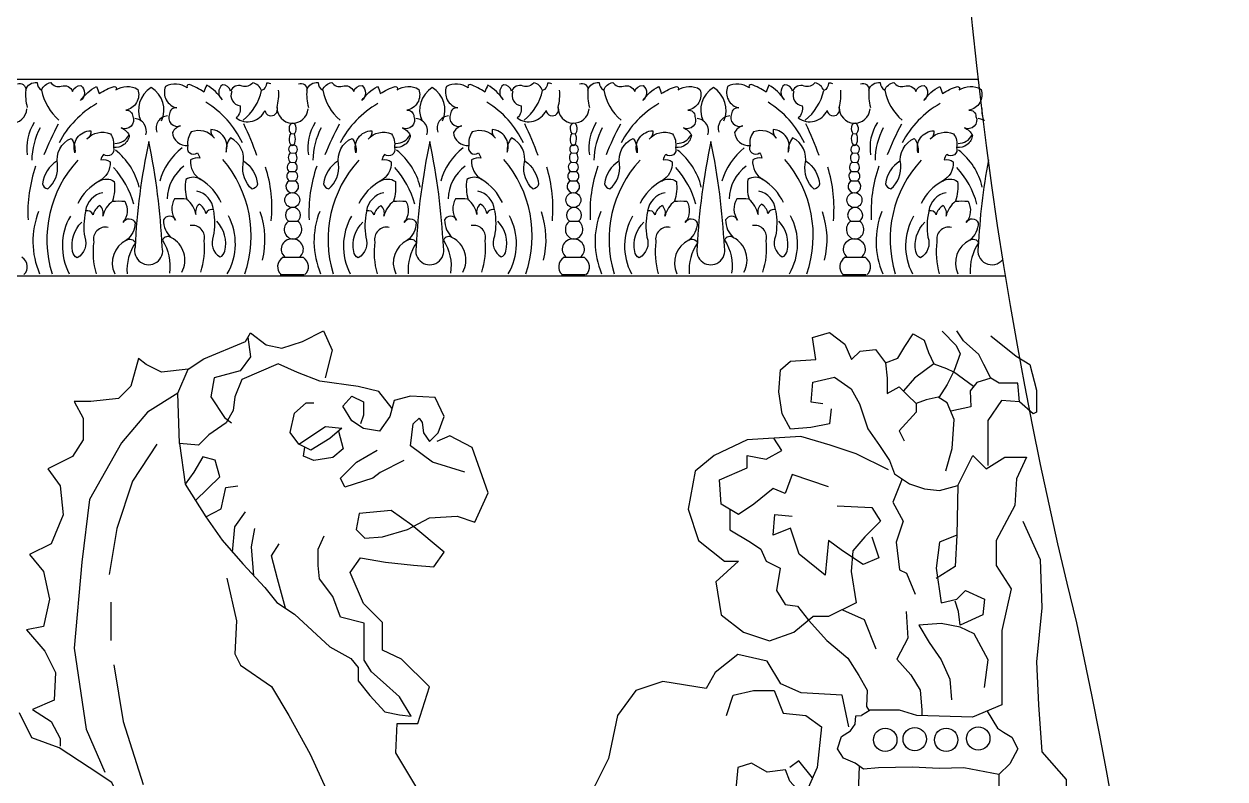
# Model space of a CAD drawing. Extents: x 225 to 2401, y 148 to 3508.
# Drawn here: x 1190.1 to 1434.2, y 2866.3 to 3019.6 of the extents above; entities that cross this region are included whole.
import ezdxf

# ---------------------------------------------------------------- set-up
doc = ezdxf.new("R2010")
doc.units = 0
doc.header["$LTSCALE"] = 10
doc.header["$MEASUREMENT"] = 0
for name, color, linetype in [('3', 3, 'CONTINUOUS'), ('7', 7, 'CONTINUOUS'), ('BH', 3, 'CONTINUOUS')]:
    doc.layers.add(name, color=color, linetype=linetype)

msp = doc.modelspace()

# ---------------------------------------------------------------- linework, layer by layer
at = {"layer": '3'}
msp.add_lwpolyline([(1404.07, 2412.96, 0.10605), (1404.07, 2898.02, -0.152399), (1434.18, 3413.58)], format="xyb", dxfattribs=at)
at = {"layer": '7'}
for p, q in [((497.43, 3008.47), (1384.05, 3008.47)), ((527.43, 2968.47), (1389.6, 2968.47))]:
    msp.add_line(p, q, dxfattribs=at)
at = {"layer": 'BH'}
for p, q in [((1244.35, 2997.43), (1245.04, 2997.34)), ((1301.46, 2997.43), (1302.15, 2997.34)), ((1358.57, 2997.43), (1359.26, 2997.34)), ((1244.27, 2993.48), (1245.27, 2993.43)), ((1301.39, 2993.48), (1302.38, 2993.43)), ((1358.5, 2993.48), (1359.5, 2993.43)), ((1244.04, 2989.68), (1245.27, 2989.68)), ((1245.19, 2991.46), (1244.22, 2991.52)), ((1301.16, 2989.68), (1302.38, 2989.68)), ((1302.31, 2991.46), (1301.33, 2991.52)), ((1358.27, 2989.68), (1359.5, 2989.68)), ((1359.42, 2991.46), (1358.45, 2991.52)), ((1244.05, 2987.78), (1245.26, 2987.78)), ((1301.16, 2987.78), (1302.37, 2987.78)), ((1358.28, 2987.78), (1359.48, 2987.78)), ((1243.9, 2979.58), (1245.71, 2979.58)), ((1301.02, 2979.58), (1302.83, 2979.58)), ((1358.13, 2979.58), (1359.94, 2979.58)), ((1242.77, 2972.31), (1246.84, 2972.31)), ((1299.89, 2972.31), (1303.96, 2972.31)), ((1357, 2972.31), (1361.07, 2972.31)), ((1242.23, 2968.74), (1247.07, 2968.74)), ((1299.34, 2968.74), (1304.18, 2968.74)), ((1356.46, 2968.74), (1361.29, 2968.74))]:
    msp.add_line(p, q, dxfattribs=at)
for points in [[(1188.81, 3007.46, -0.573429), (1190.5, 3006.23, -0.36977), (1192.81, 3007.77, 0.302947), (1193.73, 3006.23, -0.267769), (1195.57, 3007.77, 0.320201), (1197.72, 3007, -0.413917), (1200.03, 3005.93, -0.358749), (1201.72, 3007.15, -0.480097), (1201.65, 3004.08, -0.117233), (1204.88, 3006.96, -0.029411), (1205.42, 3005.52, -0.069387), (1208.47, 3006.96, -0.618313), (1208.83, 3006.24, -0.299925), (1213.27, 3006.37, -0.456104), (1210.81, 3002.11, -0.463773), (1212.25, 3000.86, -0.692986), (1209.91, 2998.52, -0.194352), (1211.53, 2997.09, -0.42783), (1208.3, 2994.58, -0.780584), (1206.32, 2993.14, 0.133997), (1205.78, 2992.06, -0.199452), (1207.64, 2991.66, -0.293733), (1205.43, 2987.73, -0.295023), (1208.49, 2987.68, -0.100371), (1208.12, 2983.63, -0.049108), (1210.63, 2983.63, -0.301721), (1210.27, 2979.32, -0.652797), (1212.71, 2979.27, -0.220319), (1210.99, 2975.74, -0.467713), (1212.79, 2975.2, 0.168884), (1211.09, 2968.92, 0.168884)], [(1240.27, 3007.5, 0.106247), (1239.39, 3007.61, -0.302947), (1238.41, 3006.11, 0.267769), (1236.62, 3007.71, -0.320201), (1234.45, 3007.02, 0.413917), (1232.11, 3006.03, 0.358749), (1230.46, 3007.31, 0.480097), (1230.42, 3004.24, 0.117233), (1227.29, 3007.23, 0.029411), (1226.7, 3005.81, 0.069387), (1223.7, 3007.35, 0.618313), (1223.31, 3006.65, 0.299925), (1218.89, 3006.93, 0.456104), (1221.2, 3002.59, 0.463773), (1219.72, 3001.39, 0.692986), (1221.97, 2998.97, 0.194352), (1220.3, 2997.6, 0.42783), (1223.44, 2994.97, 0.780584), (1225.37, 2993.47, -0.133997), (1225.87, 2992.37, 0.199452), (1223.99, 2992.04, 0.293733), (1226.07, 2988.03, 0.295023), (1223.01, 2988.09, 0.100371), (1223.24, 2984.03, 0.049108), (1220.73, 2984.12, 0.301721), (1220.94, 2979.8, 0.652797), (1218.49, 2979.84, 0.220319), (1220.09, 2976.24, 0.467713), (1218.28, 2975.76, -0.179513), (1219.7, 2969.02)], [(1245.93, 3007.46, -0.573429), (1247.62, 3006.23, -0.36977), (1249.92, 3007.77, 0.302947), (1250.84, 3006.23, -0.267769), (1252.69, 3007.77, 0.320201), (1254.84, 3007, -0.413917), (1257.14, 3005.93, -0.358749), (1258.83, 3007.15, -0.480097), (1258.76, 3004.08, -0.117233), (1262, 3006.96, -0.029411), (1262.54, 3005.52, -0.069387), (1265.59, 3006.96, -0.618313), (1265.95, 3006.24, -0.299925), (1270.38, 3006.37, -0.456104), (1267.92, 3002.11, -0.463773), (1269.36, 3000.86, -0.692986), (1267.03, 2998.52, -0.194352), (1268.64, 2997.09, -0.42783), (1265.41, 2994.58, -0.780584), (1263.43, 2993.14, 0.133997), (1262.89, 2992.06, -0.199452), (1264.76, 2991.66, -0.293733), (1262.54, 2987.73, -0.295023), (1265.61, 2987.68, -0.100371), (1265.23, 2983.63, -0.049108), (1267.74, 2983.63, -0.301721), (1267.38, 2979.32, -0.652797), (1269.83, 2979.27, -0.220319), (1268.1, 2975.74, -0.467713), (1269.9, 2975.2, 0.168884), (1268.21, 2968.92, 0.168884)], [(1297.39, 3007.5, 0.106247), (1296.5, 3007.61, -0.302947), (1295.52, 3006.11, 0.267769), (1293.74, 3007.71, -0.320201), (1291.56, 3007.02, 0.413917), (1289.22, 3006.03, 0.358749), (1287.57, 3007.31, 0.480097), (1287.53, 3004.24, 0.117233), (1284.4, 3007.23, 0.029411), (1283.81, 3005.81, 0.069387), (1280.81, 3007.35, 0.618313), (1280.43, 3006.65, 0.299925), (1276, 3006.93, 0.456104), (1278.31, 3002.59, 0.463773), (1276.83, 3001.39, 0.692986), (1279.08, 2998.97, 0.194352), (1277.42, 2997.6, 0.42783), (1280.56, 2994.97, 0.780584), (1282.48, 2993.47, -0.133997), (1282.98, 2992.37, 0.199452), (1281.11, 2992.04, 0.293733), (1283.18, 2988.03, 0.295023), (1280.12, 2988.09, 0.100371), (1280.35, 2984.03, 0.049108), (1277.84, 2984.12, 0.301721), (1278.05, 2979.8, 0.652797), (1275.61, 2979.84, 0.220319), (1277.21, 2976.24, 0.467713), (1275.39, 2975.76, -0.179513), (1276.81, 2969.02)], [(1303.04, 3007.46, -0.573429), (1304.73, 3006.23, -0.36977), (1307.03, 3007.77, 0.302947), (1307.96, 3006.23, -0.267769), (1309.8, 3007.77, 0.320201), (1311.95, 3007, -0.413917), (1314.25, 3005.93, -0.358749), (1315.94, 3007.15, -0.480097), (1315.88, 3004.08, -0.117233), (1319.11, 3006.96, -0.029411), (1319.65, 3005.52, -0.069387), (1322.7, 3006.96, -0.618313), (1323.06, 3006.24, -0.299925), (1327.5, 3006.37, -0.456104), (1325.04, 3002.11, -0.463773), (1326.47, 3000.86, -0.692986), (1324.14, 2998.52, -0.194352), (1325.76, 2997.09, -0.42783), (1322.52, 2994.58, -0.780584), (1320.55, 2993.14, 0.133997), (1320.01, 2992.06, -0.199452), (1321.87, 2991.66, -0.293733), (1319.66, 2987.73, -0.295023), (1322.72, 2987.68, -0.100371), (1322.34, 2983.63, -0.049108), (1324.86, 2983.63, -0.301721), (1324.5, 2979.32, -0.652797), (1326.94, 2979.27, -0.220319), (1325.22, 2975.74, -0.467713), (1327.01, 2975.2, 0.168884), (1325.32, 2968.92, 0.168884)], [(1354.5, 3007.5, 0.106247), (1353.61, 3007.61, -0.302947), (1352.64, 3006.11, 0.267769), (1350.85, 3007.71, -0.320201), (1348.67, 3007.02, 0.413917), (1346.33, 3006.03, 0.358749), (1344.69, 3007.31, 0.480097), (1344.65, 3004.24, 0.117233), (1341.52, 3007.23, 0.029411), (1340.93, 3005.81, 0.069387), (1337.93, 3007.35, 0.618313), (1337.54, 3006.65, 0.299925), (1333.11, 3006.93, 0.456104), (1335.42, 3002.59, 0.463773), (1333.94, 3001.39, 0.692986), (1336.19, 2998.97, 0.194352), (1334.53, 2997.6, 0.42783), (1337.67, 2994.97, 0.780584), (1339.6, 2993.47, -0.133997), (1340.1, 2992.37, 0.199452), (1338.22, 2992.04, 0.293733), (1340.3, 2988.03, 0.295023), (1337.23, 2988.09, 0.100371), (1337.47, 2984.03, 0.049108), (1334.96, 2984.12, 0.301721), (1335.16, 2979.8, 0.652797), (1332.72, 2979.84, 0.220319), (1334.32, 2976.24, 0.467713), (1332.51, 2975.76, -0.179513), (1333.93, 2969.02)], [(1360.15, 3007.46, -0.573429), (1361.84, 3006.23, -0.36977), (1364.15, 3007.77, 0.302947), (1365.07, 3006.23, -0.267769), (1366.91, 3007.77, 0.320201), (1369.06, 3007, -0.413917), (1371.37, 3005.93, -0.358749), (1373.06, 3007.15, -0.480097), (1372.99, 3004.08, -0.117233), (1376.22, 3006.96, -0.029411), (1376.76, 3005.52, -0.069387), (1379.82, 3006.96, -0.618313), (1380.18, 3006.24, -0.299925), (1384.61, 3006.37, -0.456104), (1382.15, 3002.11, -0.463773), (1383.59, 3000.86, -0.692986), (1381.25, 2998.52, -0.194352), (1382.87, 2997.09, -0.42783), (1379.64, 2994.58, -0.780584), (1377.66, 2993.14, 0.133997), (1377.12, 2992.06, -0.199452), (1378.98, 2991.66, -0.293733), (1376.77, 2987.73, -0.295023), (1379.83, 2987.68, -0.100371), (1379.46, 2983.63, -0.049108), (1381.97, 2983.63, -0.301721), (1381.61, 2979.32, -0.652797), (1384.05, 2979.27, -0.220319), (1382.33, 2975.74, -0.467713), (1384.13, 2975.2, 0.168884), (1382.43, 2968.92, 0.168884)], [(1175.23, 3005.93, 0.489215), (1176.92, 3003.01, -0.259356), (1176.15, 3000.56, 0.482736), (1181.99, 3002.09, 1.111791), (1184.45, 3002.7, 0.967638), (1190.75, 3002.4)], [(1232.35, 3005.93, 0.489215), (1234.04, 3003.01, -0.259356), (1233.27, 3000.56, 0.482736), (1239.1, 3002.09, 1.111791), (1241.56, 3002.7, 0.967638), (1247.86, 3002.4)], [(1289.46, 3005.93, 0.489215), (1291.15, 3003.01, -0.259356), (1290.38, 3000.56, 0.482736), (1296.22, 3002.09, 1.111791), (1298.68, 3002.7, 0.967638), (1304.97, 3002.4)], [(1346.57, 3005.93, 0.489215), (1348.26, 3003.01, -0.259356), (1347.49, 3000.56, 0.482736), (1353.33, 3002.09, 1.111791), (1355.79, 3002.7, 0.967638), (1362.09, 3002.4)], [(1196.8, 2991.81, 0.218051), (1193.88, 2987.21, 0.291227), (1194.96, 2986.13, 0.247652), (1196.95, 2991.2, -0.353304), (1199.72, 2996.41, -0.188849), (1200.49, 2993.5, -0.504035), (1203.71, 2997.95, -0.287044), (1202.94, 2996.26, -0.324874), (1207.71, 2997.33, -0.203571), (1208.3, 2994.58)], [(1234.83, 2991.81, -0.218051), (1237.59, 2987.1, -0.291227), (1236.48, 2986.07, -0.247652), (1234.66, 2991.2, 0.353304), (1232.08, 2996.51, 0.188849), (1231.21, 2993.62, 0.504035), (1228.14, 2998.18, 0.287044), (1228.85, 2996.47, 0.324874), (1224.13, 2997.71, 0.203571), (1223.44, 2994.97)], [(1253.91, 2991.81, 0.218051), (1251, 2987.21, 0.291227), (1252.07, 2986.13, 0.247652), (1254.07, 2991.2, -0.353304), (1256.83, 2996.41, -0.188849), (1257.6, 2993.5, -0.504035), (1260.83, 2997.95, -0.287044), (1260.06, 2996.26, -0.324874), (1264.82, 2997.33, -0.203571), (1265.41, 2994.58)], [(1291.95, 2991.81, -0.218051), (1294.7, 2987.1, -0.291227), (1293.59, 2986.07, -0.247652), (1291.77, 2991.2, 0.353304), (1289.19, 2996.51, 0.188849), (1288.32, 2993.62, 0.504035), (1285.26, 2998.18, 0.287044), (1285.96, 2996.47, 0.324874), (1281.24, 2997.71, 0.203571), (1280.56, 2994.97)], [(1311.03, 2991.81, 0.218051), (1308.11, 2987.21, 0.291227), (1309.19, 2986.13, 0.247652), (1311.18, 2991.2, -0.353304), (1313.95, 2996.41, -0.188849), (1314.71, 2993.5, -0.504035), (1317.94, 2997.95, -0.287044), (1317.17, 2996.26, -0.324874), (1321.93, 2997.33, -0.203571), (1322.52, 2994.58)], [(1349.06, 2991.81, -0.218051), (1351.82, 2987.1, -0.291227), (1350.71, 2986.07, -0.247652), (1348.89, 2991.2, 0.353304), (1346.31, 2996.51, 0.188849), (1345.44, 2993.62, 0.504035), (1342.37, 2998.18, 0.287044), (1343.08, 2996.47, 0.324874), (1338.36, 2997.71, 0.203571), (1337.67, 2994.97)], [(1368.14, 2991.81, 0.218051), (1365.22, 2987.21, 0.291227), (1366.3, 2986.13, 0.247652), (1368.3, 2991.2, -0.353304), (1371.06, 2996.41, -0.188849), (1371.83, 2993.5, -0.504035), (1375.05, 2997.95, -0.287044), (1374.29, 2996.26, -0.324874), (1379.05, 2997.33, -0.203571), (1379.64, 2994.58)], [(1386.1, 2992.03, 0.033832), (1384.05, 2974.31, 0.810724), (1389.06, 2971.83, 0.810724)], [(1202.64, 2981.53, 0.096318), (1202.48, 2976.31, -0.374381), (1200.95, 2972.17, -0.265598), (1200.03, 2973.4, -0.255221), (1201.87, 2979.38, -0.255221)], [(1228.64, 2981.74, -0.096318), (1228.61, 2976.52, 0.374381), (1230, 2972.32, 0.265598), (1230.97, 2973.52, 0.255221), (1229.33, 2979.56, 0.255221)], [(1259.75, 2981.53, 0.096318), (1259.6, 2976.31, -0.374381), (1258.06, 2972.17, -0.265598), (1257.14, 2973.4, -0.255221), (1258.98, 2979.38, -0.255221)], [(1285.76, 2981.74, -0.096318), (1285.73, 2976.52, 0.374381), (1287.12, 2972.32, 0.265598), (1288.08, 2973.52, 0.255221), (1286.45, 2979.56, 0.255221)], [(1316.86, 2981.53, 0.096318), (1316.71, 2976.31, -0.374381), (1315.18, 2972.17, -0.265598), (1314.25, 2973.4, -0.255221), (1316.1, 2979.38, -0.255221)], [(1342.87, 2981.74, -0.096318), (1342.84, 2976.52, 0.374381), (1344.23, 2972.32, 0.265598), (1345.19, 2973.52, 0.255221), (1343.56, 2979.56, 0.255221)], [(1373.98, 2981.53, 0.096318), (1373.82, 2976.31, -0.374381), (1372.29, 2972.17, -0.265598), (1371.37, 2973.4, -0.255221), (1373.21, 2979.38, -0.255221)]]:
    msp.add_lwpolyline(points, format="xyb", dxfattribs=at)
for points in [[(1215.5, 2995.75, 0.041023), (1212.71, 2974.31, 1.289902), (1218.24, 2974.31, 0.038997)], [(1272.62, 2995.75, 0.041023), (1269.82, 2974.31, 1.289902), (1275.36, 2974.31, 0.038997)], [(1329.73, 2995.75, 0.041023), (1326.93, 2974.31, 1.289902), (1332.47, 2974.31, 0.038997)]]:
    msp.add_lwpolyline(points, format="xyb", close=True, dxfattribs=at)
at = {"layer": 'BH', "color": 7}
for points in [[(1264.93, 2941.53), (1262.26, 2944.98), (1258.03, 2946.03), (1250.28, 2947.09), (1245.7, 2948.85), (1241.82, 2950.61), (1234.42, 2947.44), (1233.01, 2943.92), (1232.66, 2941.1), (1231.25, 2938.64), (1227.72, 2936.18), (1225.61, 2934.06), (1221.73, 2934.42), (1221.38, 2944.62), (1223.5, 2949.55), (1226.67, 2951.66), (1235.13, 2955.18), (1236.18, 2956.94), (1239.35, 2954.48), (1242.53, 2953.78), (1246.76, 2955.18), (1250.98, 2957.3), (1252.75, 2953.42), (1251.34, 2947.79)], [(1354.18, 2941.5), (1353.84, 2938.4), (1350.05, 2937.71), (1345.91, 2937.37), (1344.19, 2940.46), (1343.5, 2944.94), (1343.84, 2949.41), (1345.91, 2951.14), (1351.08, 2951.48), (1350.39, 2955.95), (1353.84, 2956.99), (1356.94, 2954.58), (1358.32, 2951.48), (1360.04, 2953.2), (1363.14, 2953.54), (1365.21, 2950.79), (1365.56, 2947.69), (1365.56, 2944.59), (1367.97, 2945.97), (1369.69, 2944.25), (1371.41, 2942.53), (1371.41, 2940.81), (1367.97, 2937.02), (1369, 2934.96)], [(1223.5, 2949.55), (1218.08, 2948.89), (1214.96, 2950.45), (1213.4, 2951.7), (1211.85, 2946.09), (1209.35, 2943.6), (1203.74, 2942.98), (1200.32, 2942.98), (1202.19, 2939.56), (1202.19, 2935.2), (1200, 2931.78), (1195.02, 2929.29), (1197.51, 2925.86), (1198.13, 2919.95), (1195.64, 2914.03), (1191.28, 2911.86), (1194.08, 2908.43), (1195.33, 2902.83), (1194.08, 2897.23), (1190.66, 2896.6), (1194.39, 2892.25), (1196.58, 2887.89), (1196.26, 2882.29), (1191.9, 2880.42), (1195.64, 2877.93), (1197.51, 2874.51), (1197.51, 2872.95)], [(1270.15, 2864.15), (1265.68, 2871.59), (1265.98, 2877.54), (1270.15, 2877.54), (1272.54, 2884.99), (1266.87, 2890.64), (1263, 2892.43), (1263, 2898.08), (1259.12, 2901.96), (1256.44, 2908.21), (1258.53, 2911.18), (1263.6, 2910.29), (1269.26, 2909.7), (1273.43, 2909.4), (1275.52, 2912.37), (1268.96, 2917.86), (1264.78, 2920.84), (1258.23, 2920.24), (1257.63, 2916.97), (1259.42, 2915.18), (1262.99, 2915.48), (1268.06, 2916.97), (1272.53, 2919.35), (1278.19, 2919.65), (1281.77, 2918.46), (1284.45, 2924.41), (1281.18, 2933.64), (1276.7, 2936.02), (1274.02, 2934.83)], [(1365.78, 2929.1), (1359.27, 2932.34), (1353.98, 2934.1), (1347.99, 2935.86), (1337.07, 2935.15), (1330.38, 2931.99), (1326.5, 2928.82), (1325.09, 2921.08), (1327.21, 2914.74), (1332.49, 2910.52), (1335.31, 2910.52), (1330.73, 2906.3), (1331.79, 2899.61), (1336.37, 2896.1), (1341.65, 2894.34), (1346.58, 2896.1), (1350.46, 2899.26)], [(1393.09, 2918.62), (1396.61, 2910.87), (1396.96, 2901.02), (1395.9, 2890.11), (1396.26, 2881.32), (1396.96, 2871.82), (1401.89, 2866.19), (1401.89, 2858.09), (1403.66, 2850.35)], [(1357.75, 2876.87), (1356.37, 2883.31), (1348.08, 2883.77), (1343.93, 2885.61), (1341.17, 2890.21), (1335.18, 2891.59), (1330.57, 2887.91), (1328.73, 2884.69), (1319.98, 2886.07), (1314.45, 2884.23), (1310.77, 2879.17), (1308.93, 2870.43), (1306.16, 2864.91), (1302.48, 2859.38), (1301.1, 2854.78), (1293.73, 2851.1), (1292.34, 2847.42), (1290.04, 2846.04), (1283.59, 2842.36)], [(1255.57, 2830.15), (1256.07, 2834.2), (1253.54, 2836.72), (1253.03, 2841.28), (1248.98, 2843.81), (1245.94, 2848.36), (1240.37, 2851.39), (1232.78, 2854.43), (1224.17, 2854.94), (1221.63, 2857.46), (1215.56, 2856.96), (1211, 2858.98), (1207.96, 2865.56), (1203.4, 2868.59), (1197.32, 2872.64), (1191.75, 2874.66), (1189.22, 2879.72)], [(1385.86, 2880.08), (1387.94, 2876.6), (1389.19, 2875.76), (1390.86, 2874.79), (1392.11, 2872.43), (1390.44, 2869.38), (1388.22, 2867.16), (1381.14, 2868.55), (1376.14, 2868.41), (1370.72, 2868.69), (1363.77, 2868.55), (1360.72, 2868.27), (1359.05, 2869.52), (1356.69, 2870.49), (1355.44, 2872.43), (1356.27, 2874.93), (1358.08, 2876.04), (1359.05, 2877.43), (1359.19, 2879.09), (1360.32, 2879.21)], [(1359.88, 2868.9), (1359.51, 2859.89), (1357.03, 2849.14), (1353.99, 2840.05), (1349.58, 2834.81), (1344.06, 2831.78), (1340.47, 2834.81), (1339.37, 2837.01), (1342.68, 2837.01), (1344.89, 2840.6), (1344.06, 2843.63), (1339.92, 2842.8), (1334.68, 2839.49), (1333.58, 2834.53), (1334.95, 2830.12), (1335.78, 2828.75), (1405.03, 2828.75)], [(1388.22, 2867.16), (1388.2, 2858.23), (1390.41, 2849.14), (1394.27, 2841.15), (1398.14, 2833.43), (1405.03, 2829.3)]]:
    msp.add_lwpolyline(points, dxfattribs=at)
at = {"layer": 'BH'}
for points in [[(1235.65, 2956.06), (1236.18, 2952.02), (1234.07, 2949.2), (1228.78, 2947.79), (1228.08, 2943.92), (1230.9, 2939.7), (1232.31, 2938.64)], [(1365.21, 2950.79), (1367.72, 2951.76), (1369.15, 2954.1), (1370.85, 2956.7), (1373.06, 2955.4), (1373.97, 2952.93), (1375.01, 2950.59), (1377.61, 2949.68), (1379.02, 2948.98)], [(1376.7, 2957.22), (1379.56, 2954.36), (1380.35, 2952.67), (1379.17, 2949.29), (1377.74, 2946.43), (1376.03, 2943.76)], [(1386.58, 2956.3), (1391.75, 2952.17), (1394.51, 2950.45), (1395.88, 2945.28), (1395.88, 2940.81), (1395.19, 2940.46), (1392.44, 2942.87), (1392.09, 2946.66), (1388.3, 2946.66), (1386.58, 2947.69), (1385.2, 2950.45), (1384.17, 2952.51), (1381.06, 2955.27), (1379.69, 2957.33)], [(1375.01, 2950.59), (1371.11, 2947.73), (1368.83, 2945.11)], [(1383.08, 2945.98), (1379.02, 2948.98)], [(1352.49, 2942.46), (1350.11, 2942.8), (1350.45, 2946.86), (1354.86, 2947.87), (1358.25, 2945.5), (1359.94, 2942.46), (1361.63, 2937.38), (1364.01, 2934), (1366.04, 2930.95), (1367.06, 2928.24), (1370.11, 2926.21), (1373.15, 2925.2), (1376.2, 2924.86), (1379.93, 2925.88), (1382.98, 2931.97), (1385.69, 2929.26), (1389.42, 2931.63), (1393.82, 2931.63), (1391.79, 2927.23), (1391.45, 2921.81), (1387.72, 2914.71), (1387.72, 2909.63), (1390.77, 2904.89)], [(1386.58, 2947.69), (1383.73, 2946.82), (1382.43, 2945.13), (1382.56, 2941.88), (1378.46, 2940.97)], [(1221.38, 2944.62), (1215.27, 2940.8), (1209.98, 2934.58), (1203.43, 2923.06), (1201.87, 2910.3), (1200.32, 2892.87), (1202.81, 2876.37), (1206.55, 2867.66)], [(1279.69, 2928.58), (1273.13, 2930.66), (1268.66, 2933.94), (1269.25, 2938.4), (1270.45, 2939.59), (1271.04, 2938.7), (1271.34, 2936.62), (1272.53, 2934.83), (1274.32, 2936.62), (1275.51, 2939.89), (1273.72, 2943.76), (1268.66, 2944.06), (1265.38, 2943.17), (1264.48, 2939.89), (1262.4, 2936.91), (1259.12, 2937.51), (1256.73, 2939), (1254.95, 2941.98), (1256.73, 2944.06), (1259.12, 2942.87), (1259.12, 2940.19), (1258.52, 2938.4)], [(1377.48, 2928.88), (1378.78, 2933.43), (1379.17, 2939.28), (1377.74, 2942.66), (1375.92, 2943.83), (1373.45, 2943.31), (1371.41, 2942.53)], [(1392.44, 2942.87), (1388.74, 2943.14), (1386.03, 2939.07), (1386.03, 2932.98), (1386.03, 2929.94)], [(1246.01, 2934.27), (1251.42, 2937.87), (1254.73, 2937.57), (1252.32, 2935.47), (1248.42, 2933.07), (1246.01, 2934.27), (1244.21, 2936.67), (1245.11, 2940.58), (1247.51, 2942.68), (1249.02, 2942.68)], [(1254.02, 2936.95), (1255.03, 2933.37), (1252.92, 2931.57), (1249.02, 2930.97), (1246.91, 2931.87), (1247.21, 2933.67)], [(1217.14, 2934.27), (1212.16, 2926.8), (1209.04, 2917.15), (1207.48, 2907.81)], [(1221.73, 2934.42), (1222.87, 2926.17), (1227.08, 2919.56), (1230.38, 2914.76), (1234.59, 2909.96), (1239.1, 2905.15), (1241.5, 2902.15), (1245.11, 2899.75), (1248.72, 2896.45), (1252.32, 2893.15), (1256.53, 2890.75), (1258.03, 2888.94), (1258.03, 2886.24), (1260.44, 2883.24), (1263.44, 2879.94), (1266.45, 2879.34), (1268.85, 2879.04), (1266.45, 2882.94), (1263.14, 2885.94), (1260.74, 2888.04), (1259.24, 2890.44), (1259.24, 2895.55), (1259.24, 2897.95), (1254.43, 2899.15), (1252.92, 2903.35), (1250.22, 2906.95), (1249.92, 2909.66), (1249.92, 2912.96), (1251.12, 2915.66)], [(1353.63, 2925.65), (1346.23, 2928.12), (1344.82, 2924.25), (1342.36, 2925.3), (1338.48, 2922.13), (1335.31, 2920.02), (1331.79, 2922.13), (1331.44, 2927.06), (1337.07, 2929.52), (1337.07, 2931.99), (1340.95, 2931.28), (1344.12, 2933.04), (1342.53, 2935.51)], [(1224.97, 2922.86), (1229.91, 2927.67), (1228.98, 2931.07), (1226.5, 2931.69), (1224.65, 2928.6), (1222.87, 2926.17)], [(1267.35, 2930.97), (1262.54, 2928.57), (1261.04, 2927.37), (1255.33, 2925.57), (1254.43, 2927.37), (1257.73, 2930.67), (1261.94, 2933.07)], [(1368.58, 2927.23), (1366.66, 2922.49), (1368.78, 2918.62), (1367.37, 2914.39), (1368.07, 2908.76), (1369.48, 2908.06), (1371.24, 2903.84)], [(1227.08, 2919.56), (1230.22, 2921.18), (1231.14, 2925.51), (1233.62, 2925.82)], [(1379.93, 2925.88), (1379.7, 2915.8), (1379.35, 2909.47), (1375.47, 2907)], [(1355.39, 2921.78), (1362.44, 2921.43), (1364.2, 2918.62), (1361.03, 2915.45), (1358.56, 2912.63), (1358.21, 2908.41), (1359.27, 2902.08), (1353.63, 2899.26), (1350.46, 2899.26)], [(1232.49, 2912.36), (1233, 2917.47), (1235.17, 2920.56)], [(1333.55, 2921.08), (1333.55, 2916.86), (1337.78, 2914.39), (1339.89, 2912.99), (1340.95, 2910.52), (1343.77, 2909.11), (1343.06, 2904.54), (1344.82, 2901.73), (1347.29, 2901.37), (1349.59, 2898.55)], [(1362.44, 2915.45), (1363.85, 2911.23), (1360.68, 2909.82), (1356.45, 2912.63), (1353.63, 2914.74), (1352.93, 2907.71), (1347.64, 2911.93), (1345.88, 2917.21), (1342.36, 2915.8), (1342.71, 2920.02), (1346.23, 2919.67)], [(1236.85, 2907.56), (1236.4, 2913.46), (1237.02, 2917.16)], [(1243.31, 2900.95), (1241.66, 2906.97), (1240.43, 2911.6), (1241.97, 2914.07)], [(1379.7, 2915.8), (1376.18, 2914.39), (1375.47, 2909.11), (1376.53, 2902.08), (1379.7, 2902.78)], [(1231.38, 2907.05), (1233.35, 2898.4), (1232.96, 2891.72), (1234.14, 2889.37), (1240.43, 2885.05), (1243.97, 2879.15), (1248.3, 2871.29), (1252.62, 2861.87), (1254.98, 2855.19), (1261.28, 2852.44), (1267.96, 2849.29), (1273.47, 2845.36), (1276.62, 2841.83)], [(1390.77, 2904.89), (1388.86, 2896.45), (1388.86, 2886.95), (1388.86, 2881.32), (1382.87, 2878.85), (1371.6, 2879.21), (1368.07, 2880.26), (1362.08, 2880.26), (1360.32, 2879.21)], [(1379.7, 2902.78), (1381.46, 2904.54), (1385.34, 2902.78), (1384.98, 2899.61), (1380.4, 2897.5), (1380.05, 2900.32), (1379.35, 2902.43)], [(1207.79, 2902.21), (1207.79, 2894.43)], [(1356.45, 2900.67), (1360.87, 2898.71), (1363.24, 2892.69)], [(1369.42, 2900.29), (1369.74, 2894.91), (1367.52, 2890.64), (1370.37, 2887.47), (1372.27, 2884.31), (1372.59, 2880.35), (1372.56, 2879.18)], [(1349.59, 2898.55), (1353.26, 2894.43), (1357.54, 2890.8), (1359.76, 2887.31), (1361.5, 2884.31), (1361.34, 2880.98), (1361.86, 2880.12)], [(1385.34, 2884.84), (1386.04, 2890.47), (1383.22, 2895.74), (1380.4, 2897.15), (1376.53, 2897.85), (1371.95, 2897.5), (1374.06, 2893.98), (1376.53, 2890.47), (1378.29, 2886.59), (1378.64, 2882.37)], [(1208.42, 2889.45), (1210.29, 2877.93), (1214.34, 2865.17)], [(1332.88, 2879.17), (1334.26, 2883.31), (1338.4, 2884.23), (1342.55, 2884.23), (1344.39, 2879.63), (1349, 2879.17), (1352.22, 2876.87), (1351.3, 2868.59), (1349.46, 2864.45), (1349.46, 2861.68), (1345.77, 2865.83), (1344.85, 2868.13), (1341.17, 2867.67), (1337.94, 2869.51), (1335.18, 2868.59), (1334.72, 2863.52), (1333.8, 2862.14), (1330.11, 2861.22), (1325.51, 2863.52), (1318.14, 2860.76), (1317.22, 2852.94), (1314.91, 2849.26)], [(1350.38, 2866.52), (1347.62, 2869.97), (1345.77, 2868.59)]]:
    msp.add_lwpolyline(points, dxfattribs=at)
for centre in [(1365.16, 2874.24), (1371.14, 2874.38), (1377.53, 2874.24), (1384.05, 2874.51)]:
    msp.add_circle(centre, 2.37, dxfattribs=at)
for centre, radius, start, end in [((1218.69, 3002.17), 5.28, 120.644, 204.9714), ((1213.31, 3002.17), 5.28, 335.0286, 59.356), ((1275.81, 3002.17), 5.28, 120.644, 204.9714), ((1270.42, 3002.17), 5.28, 335.0286, 59.356), ((1332.92, 3002.17), 5.28, 120.644, 204.9714), ((1327.54, 3002.17), 5.28, 335.0286, 59.356), ((1200.35, 3005.31), 9.89, 174.6597, 195.2899), ((1204.23, 3008.19), 10.69, 190.5743, 229.2736), ((1227.98, 3008.44), 10.69, 308.7189, 347.4182), ((1232.02, 3005.31), 9.89, 344.7101, 5.3403), ((1257.47, 3005.31), 9.89, 174.6597, 195.2899), ((1261.35, 3008.19), 10.69, 190.5743, 229.2736), ((1285.09, 3008.44), 10.69, 308.7189, 347.4182), ((1289.13, 3005.31), 9.89, 344.7101, 5.3403), ((1314.58, 3005.31), 9.89, 174.6597, 195.2899), ((1318.46, 3008.19), 10.69, 190.5743, 229.2736), ((1342.21, 3008.44), 10.69, 308.7189, 347.4182), ((1346.25, 3005.31), 9.89, 344.7101, 5.3403), ((1371.69, 3005.31), 9.89, 174.6597, 195.2899), ((1375.58, 3008.19), 10.69, 190.5743, 229.2736), ((1214.55, 2986.54), 19.47, 119.5674, 152.6213), ((1216.92, 2987.16), 19.47, 25.3712, 58.4251), ((1271.66, 2986.54), 19.47, 119.5674, 152.6213), ((1274.03, 2987.16), 19.47, 25.3712, 58.4251), ((1328.77, 2986.54), 19.47, 119.5674, 152.6213), ((1331.14, 2987.16), 19.47, 25.3712, 58.4251), ((1385.89, 2986.54), 19.47, 119.5674, 152.6213), ((1390.03, 3002.17), 5.28, 176.66, 204.9714), ((1200.3, 2994.5), 9.59, 147.5918, 188.742), ((1254.33, 2968.96), 64.78, 152.0457, 158.1827), ((1212.49, 2997.91), 2.53, 341.586, 85.8478), ((1219.51, 2998.47), 2.53, 94.1522, 198.414), ((1176.54, 2970.99), 64.78, 19.8098, 25.9468), ((1257.41, 2994.5), 9.59, 147.5918, 188.742), ((1311.44, 2968.96), 64.78, 152.0457, 158.1827), ((1269.6, 2997.91), 2.53, 341.586, 85.8478), ((1276.62, 2998.47), 2.53, 94.1522, 198.414), ((1233.66, 2970.99), 64.78, 19.8098, 25.9468), ((1314.52, 2994.5), 9.59, 147.5918, 188.742), ((1368.55, 2968.96), 64.78, 152.0457, 158.1827), ((1326.72, 2997.91), 2.53, 341.586, 85.8478), ((1333.74, 2998.47), 2.53, 94.1522, 198.414), ((1290.77, 2970.99), 64.78, 19.8098, 25.9468), ((1371.64, 2994.5), 9.59, 147.5918, 188.742), ((1425.67, 2968.96), 64.78, 152.0457, 158.1827), ((1383.83, 2997.91), 2.53, 61.1459, 85.8478), ((1206.35, 2991.74), 14.62, 152.166, 179.1075), ((1208.73, 2998.38), 2.99, 267.6228, 334.9831), ((1263.46, 2991.74), 14.62, 152.166, 179.1075), ((1265.84, 2998.38), 2.99, 267.6228, 334.9831), ((1320.58, 2991.74), 14.62, 152.166, 179.1075), ((1322.96, 2998.38), 2.99, 267.6228, 334.9831), ((1377.69, 2991.74), 14.62, 152.166, 179.1075), ((1380.07, 2998.38), 2.99, 267.6228, 334.9831), ((1230.16, 2984.24), 12.91, 127.6028, 164.484), ((1287.27, 2984.24), 12.91, 127.6028, 164.484), ((1344.39, 2984.24), 12.91, 127.6028, 164.484), ((1218.45, 2975.88), 23.66, 137.1742, 197.119), ((1200.16, 2983.26), 13.77, 13.7195, 51.5184), ((1212.64, 2976.64), 23.66, 340.9343, 40.8183), ((1275.57, 2975.88), 23.66, 137.1742, 197.119), ((1257.28, 2983.26), 13.77, 13.7195, 51.5184), ((1269.75, 2976.64), 23.66, 340.9343, 40.8183), ((1332.68, 2975.88), 23.66, 137.1742, 197.119), ((1314.39, 2983.26), 13.77, 13.7195, 51.5184), ((1326.86, 2976.64), 23.66, 340.9343, 40.8183), ((1389.8, 2975.88), 23.66, 137.1742, 197.119), ((1371.5, 2983.26), 13.77, 13.7195, 51.5184), ((1219.21, 2981.42), 28.28, 160.7593, 183.1905), ((1195.34, 2978.48), 17.7, 15.0502, 42.6205), ((1227.83, 2983.87), 8.63, 126.8443, 178.293), ((1212.24, 2982.2), 28.28, 354.802, 17.2332), ((1276.32, 2981.42), 28.28, 160.7593, 183.1905), ((1252.45, 2978.48), 17.7, 15.0502, 42.6205), ((1284.94, 2983.87), 8.63, 126.8443, 178.293), ((1269.35, 2982.2), 28.28, 354.802, 17.2332), ((1333.44, 2981.42), 28.28, 160.7593, 183.1905), ((1309.56, 2978.48), 17.7, 15.0502, 42.6205), ((1342.06, 2983.87), 8.63, 126.8443, 178.293), ((1326.46, 2982.2), 28.28, 354.802, 17.2332), ((1390.55, 2981.42), 28.28, 160.7593, 183.1905), ((1366.68, 2978.48), 17.7, 15.0502, 42.6205), ((1210.59, 2978.46), 10.61, 119.0889, 153.3789), ((1220.59, 2978.95), 10.61, 24.6136, 58.9036), ((1267.7, 2978.46), 10.61, 119.0889, 153.3789), ((1277.71, 2978.95), 10.61, 24.6136, 58.9036), ((1324.81, 2978.46), 10.61, 119.0889, 153.3789), ((1334.82, 2978.95), 10.61, 24.6136, 58.9036), ((1381.93, 2978.46), 10.61, 119.0889, 153.3789), ((1207, 2981.04), 4.41, 100.8265, 171.5533), ((1224.27, 2981.4), 4.41, 6.4392, 77.166), ((1264.11, 2981.04), 4.41, 100.8265, 171.5533), ((1281.38, 2981.4), 4.41, 6.4392, 77.166), ((1321.23, 2981.04), 4.41, 100.8265, 171.5533), ((1338.49, 2981.4), 4.41, 6.4392, 77.166), ((1378.34, 2981.04), 4.41, 100.8265, 171.5533), ((1207.01, 2980.22), 2.92, 119.8949, 166.3096), ((1204.25, 2981.22), 2.01, 342.2439, 49.6777), ((1211.29, 2979.45), 5.25, 127.2155, 167.2339), ((1219.92, 2979.96), 5.25, 10.7585, 50.777), ((1227.02, 2981.49), 2.01, 128.3148, 195.7486), ((1224.22, 2980.58), 2.92, 11.6828, 58.0976), ((1264.13, 2980.22), 2.92, 119.8949, 166.3096), ((1261.37, 2981.22), 2.01, 342.2439, 49.6777), ((1268.41, 2979.45), 5.25, 127.2155, 167.2339), ((1277.03, 2979.96), 5.25, 10.7585, 50.777), ((1284.13, 2981.49), 2.01, 128.3148, 195.7486), ((1281.34, 2980.58), 2.92, 11.6828, 58.0976), ((1321.24, 2980.22), 2.92, 119.8949, 166.3096), ((1318.48, 2981.22), 2.01, 342.2439, 49.6777), ((1325.52, 2979.45), 5.25, 127.2155, 167.2339), ((1334.15, 2979.96), 5.25, 10.7585, 50.777), ((1341.24, 2981.49), 2.01, 128.3148, 195.7486), ((1338.45, 2980.58), 2.92, 11.6828, 58.0976), ((1378.35, 2980.22), 2.92, 119.8949, 166.3096), ((1375.59, 2981.22), 2.01, 342.2439, 49.6777), ((1382.63, 2979.45), 5.25, 127.2155, 167.2339), ((1208.61, 2975.47), 16.65, 158.4505, 203.1719), ((1210.05, 2974.55), 12.11, 149.9859, 207.7537), ((1202.98, 2980.45), 1.28, 21.1976, 105.7188), ((1228.26, 2980.67), 1.28, 72.2737, 156.7949), ((1220.99, 2975.02), 12.11, 329.6999, 28.0066), ((1222.47, 2975.89), 16.65, 345.3705, 19.5419), ((1265.72, 2975.47), 16.65, 158.4505, 203.1719), ((1267.16, 2974.55), 12.11, 149.9859, 207.7537), ((1260.1, 2980.45), 1.28, 21.1976, 105.7188), ((1285.37, 2980.67), 1.28, 72.2737, 156.7949), ((1278.1, 2975.02), 12.11, 329.6999, 28.0066), ((1279.58, 2975.89), 16.65, 345.3705, 19.5419), ((1322.83, 2975.47), 16.65, 158.4505, 203.1719), ((1324.28, 2974.55), 12.11, 149.9859, 207.7537), ((1317.21, 2980.45), 1.28, 21.1976, 105.7188), ((1342.49, 2980.67), 1.28, 72.2737, 156.7949), ((1335.22, 2975.02), 12.11, 329.6999, 28.0066), ((1336.69, 2975.89), 16.65, 345.3705, 19.5419), ((1379.95, 2975.47), 16.65, 158.4505, 203.1719), ((1381.39, 2974.55), 12.11, 149.9859, 207.7537), ((1374.32, 2980.45), 1.28, 21.1976, 105.7188), ((1206.69, 2975.94), 2.43, 76.8245, 193.1175), ((1224.39, 2976.3), 2.43, 344.875, 101.168), ((1263.81, 2975.94), 2.43, 76.8245, 193.1175), ((1281.51, 2976.3), 2.43, 344.875, 101.168), ((1320.92, 2975.94), 2.43, 76.8245, 193.1175), ((1338.62, 2976.3), 2.43, 344.875, 101.168), ((1378.03, 2975.94), 2.43, 76.8245, 193.1175), ((1219.29, 2973.22), 15.12, 171.7549, 196.5497), ((1213.21, 2971.11), 5.13, 115.6231, 205.2887), ((1217.71, 2971.69), 5.13, 331.1903, 62.3694), ((1211.71, 2974.02), 15.12, 341.5678, 6.2376), ((1276.41, 2973.22), 15.12, 171.7549, 196.5497), ((1270.32, 2971.11), 5.13, 115.6231, 205.2887), ((1274.83, 2971.69), 5.13, 331.1903, 62.3694), ((1268.82, 2974.02), 15.12, 341.5678, 6.2376), ((1333.52, 2973.22), 15.12, 171.7549, 196.5497), ((1327.44, 2971.11), 5.13, 115.6231, 205.2887), ((1331.94, 2971.69), 5.13, 331.1903, 62.3694), ((1325.93, 2974.02), 15.12, 341.5678, 6.2376), ((1390.63, 2973.22), 15.12, 171.7549, 196.5497), ((1384.55, 2971.11), 5.13, 115.6231, 205.2887)]:
    msp.add_arc(centre, radius, start, end, dxfattribs=at)
for centre, major_axis, ratio, start_param, end_param in [((1244.74, 2998.37), (0, -1.13), 0.643507, 0.419291, 5.711038), ((1301.85, 2998.37), (0, -1.13), 0.643507, 0.419291, 5.711038), ((1358.97, 2998.37), (0, -1.13), 0.643507, 0.419291, 5.711038), ((1244.66, 2996.28), (0, -1.31), 0.492431, 3.646948, 8.802358), ((1301.77, 2996.28), (0, -1.31), 0.492431, 3.646948, 8.802358), ((1358.89, 2996.28), (0, -1.31), 0.492431, 3.646948, 8.802358), ((1244.81, 2994.19), (-0.887, 0), 1, 2.113406, 7.2017), ((1301.92, 2994.19), (-0.887, 0), 1, 2.113406, 7.2017), ((1359.04, 2994.19), (-0.887, 0), 1, 2.113406, 7.2017), ((1244.74, 2992.48), (0, -1.18), 0.750615, 3.697414, 5.658901), ((1244.74, 2992.48), (0, -1.18), 0.750615, 6.821838, 8.7866), ((1301.85, 2992.48), (0, -1.18), 0.750615, 3.697414, 5.658901), ((1301.85, 2992.48), (0, -1.18), 0.750615, 6.821838, 8.7866), ((1358.97, 2992.48), (0, -1.18), 0.750615, 3.697414, 5.658901), ((1358.97, 2992.48), (0, -1.18), 0.750615, 6.821838, 8.7866), ((1244.65, 2988.73), (-1.13, 0), 1, 5.281494, 7.289997), ((1244.66, 2990.54), (0, -1.08), 0.951401, 3.582782, 5.639701), ((1244.66, 2990.54), (0, -1.08), 0.951401, 0.635968, 2.591907), ((1244.65, 2988.73), (-1.13, 0), 1, 2.134781, 4.135384), ((1301.77, 2988.73), (-1.13, 0), 1, 5.281494, 7.289997), ((1301.77, 2990.54), (0, -1.08), 0.951401, 3.582782, 5.639701), ((1301.77, 2990.54), (0, -1.08), 0.951401, 0.635968, 2.591907), ((1301.77, 2988.73), (-1.13, 0), 1, 2.134781, 4.135384), ((1358.88, 2988.73), (-1.13, 0), 1, 5.281494, 7.289997), ((1358.89, 2990.54), (0, -1.08), 0.951401, 3.582782, 5.639701), ((1358.89, 2990.54), (0, -1.08), 0.951401, 0.635968, 2.591907), ((1358.88, 2988.73), (-1.13, 0), 1, 2.134781, 4.135384), ((1244.65, 2986.64), (-1.29, 0), 1, 5.199118, 10.508845), ((1301.77, 2986.64), (-1.29, 0), 1, 5.199118, 10.508845), ((1358.88, 2986.64), (-1.29, 0), 1, 5.199118, 10.508845), ((1244.81, 2980.82), (-1.53, 0), 1, 2.201864, 7.220312), ((1301.92, 2980.82), (-1.53, 0), 1, 2.201864, 7.220312), ((1359.04, 2980.82), (-1.53, 0), 1, 2.201864, 7.220312), ((1244.81, 2977.92), (0, -1.94), 0.916669, 3.676117, 8.887868), ((1301.92, 2977.92), (0, -1.94), 0.916669, 3.676117, 8.887868), ((1359.03, 2977.92), (0, -1.94), 0.916669, 3.676117, 8.887868), ((1244.65, 2973.89), (-2.26, 0), 0.928571, 2.288252, 7.136526), ((1301.76, 2973.89), (-2.26, 0), 0.928571, 2.288252, 7.136526), ((1358.87, 2973.89), (-2.26, 0), 0.928571, 2.288252, 7.136526), ((1187.59, 2970.57), (-3.18, 0.75), 0.777754, 2.646206, 4.17324), ((1244.91, 2970.57), (3.18, 0.75), 0.777754, 2.109946, 3.63698), ((1244.71, 2970.57), (-3.18, 0.75), 0.777754, 2.646206, 4.17324), ((1302.02, 2970.57), (3.18, 0.75), 0.777754, 2.109946, 3.63698), ((1301.82, 2970.57), (-3.18, 0.75), 0.777754, 2.646206, 4.17324), ((1359.13, 2970.57), (3.18, 0.75), 0.777754, 2.109946, 3.63698), ((1358.94, 2970.57), (-3.18, 0.75), 0.777754, 2.646206, 4.17324)]:
    msp.add_ellipse(centre, major_axis=major_axis, ratio=ratio, start_param=start_param, end_param=end_param, dxfattribs=at)
for centre in [(1244.66, 2983.88), (1301.78, 2983.88), (1358.89, 2983.88)]:
    msp.add_ellipse(centre, major_axis=(-1.53, 0), ratio=1, dxfattribs=at)

doc.saveas('drawing.dxf')
